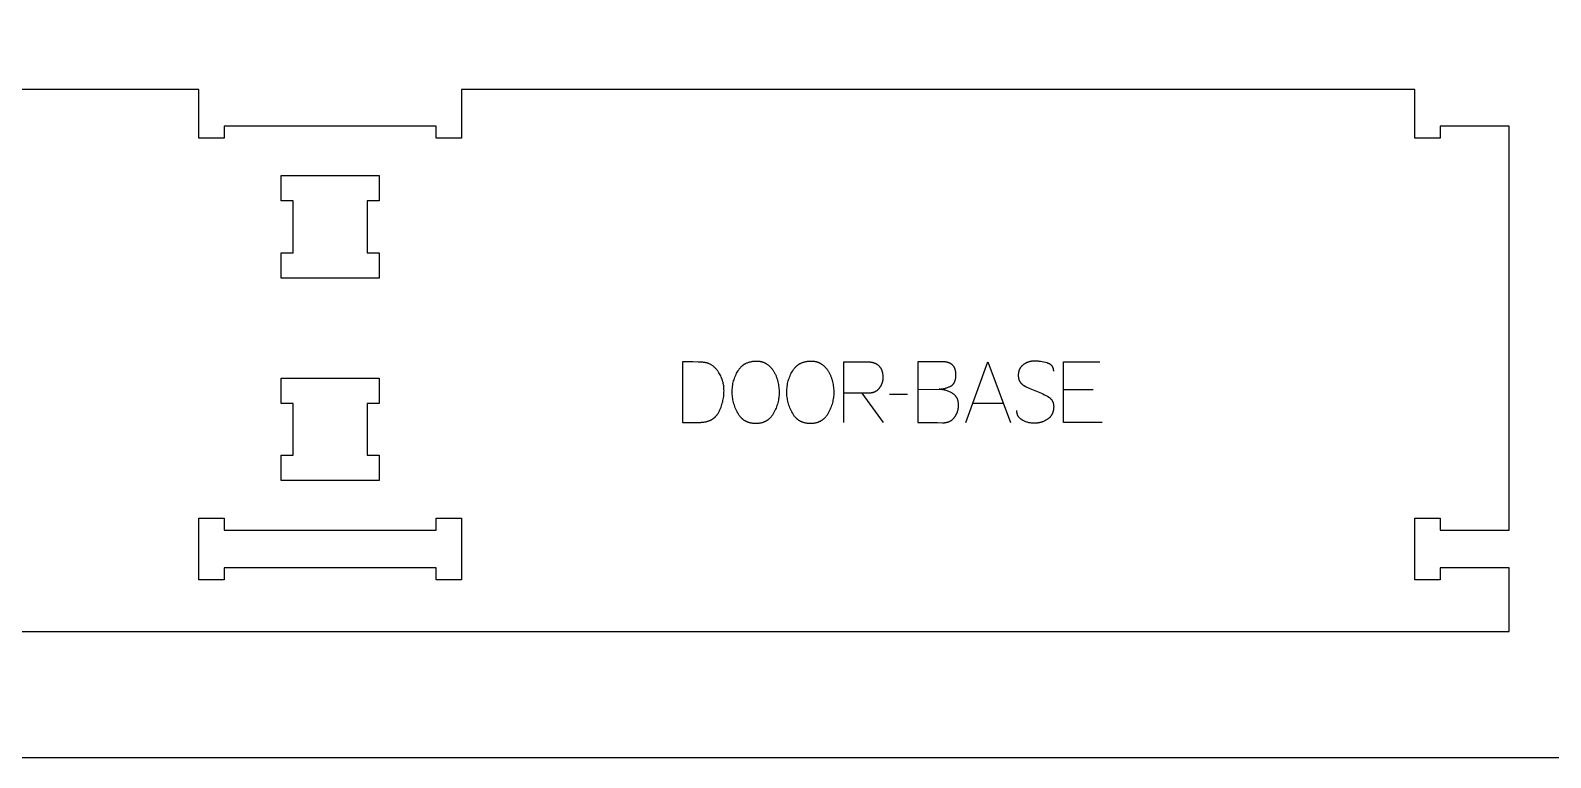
# Model space of a CAD drawing. Extents: x 0 to 4485, y 0 to 8771.
# Drawn here: x 834 to 1584, y 3763 to 4121 of the extents above; entities that cross this region are included whole.
import ezdxf

# ---------------------------------------------------------------- set-up
doc = ezdxf.new("R2010")
doc.units = 0
for name, color, linetype in [('0_SHEET_SPRUCEPLY_2440X122', 1, 'CONTINUOUS'), ('1_ANYTOOL_1MMDEEP_LABELS_S', 2, 'CONTINUOUS'), ('3_ANYTOOL_CUTTHROUGH_INSID', 4, 'CONTINUOUS'), ('4_ANYTOOL_CUTTHROUGH_OUTSI', 5, 'CONTINUOUS')]:
    doc.layers.add(name, color=color, linetype=linetype)

msp = doc.modelspace()

# ---------------------------------------------------------------- linework, layer by layer
at = {"layer": '0_SHEET_SPRUCEPLY_2440X122'}
msp.add_lwpolyline([(371.7, 4982.59), (371.7, 3762.59), (2811.7, 3762.59), (2811.7, 4982.59)], close=True, dxfattribs=at)
at = {"layer": '1_ANYTOOL_1MMDEEP_LABELS_S', "color": 2}
for points in [[(1155.8, 3957.92), (1155.8, 3927.92), (1164.33, 3928.01), (1164.74, 3928.02), (1165.14, 3928.04), (1165.54, 3928.07), (1165.93, 3928.11), (1166.31, 3928.15), (1166.68, 3928.21), (1167.04, 3928.28), (1167.4, 3928.35), (1167.75, 3928.44), (1168.09, 3928.54), (1168.42, 3928.64), (1168.74, 3928.75), (1169.06, 3928.88), (1169.22, 3928.94), (1169.37, 3929.01), (1169.52, 3929.08), (1169.67, 3929.15), (1169.82, 3929.23), (1169.96, 3929.31), (1170.11, 3929.38), (1170.25, 3929.47), (1170.39, 3929.55), (1170.53, 3929.64), (1170.66, 3929.73), (1170.8, 3929.82), (1170.93, 3929.91), (1171.06, 3930.01), (1171.19, 3930.11), (1171.31, 3930.21), (1171.44, 3930.31), (1171.56, 3930.42), (1171.68, 3930.52), (1171.8, 3930.63), (1171.91, 3930.75), (1172.03, 3930.86), (1172.14, 3930.98), (1172.25, 3931.1), (1172.36, 3931.22), (1172.46, 3931.34), (1172.57, 3931.47), (1172.67, 3931.6), (1172.77, 3931.73), (1172.87, 3931.87), (1172.96, 3932), (1173.06, 3932.14), (1173.24, 3932.43), (1173.42, 3932.72), (1173.58, 3933.02), (1173.9, 3933.64), (1174.2, 3934.27), (1174.47, 3934.9), (1174.73, 3935.53), (1174.96, 3936.17), (1175.18, 3936.82), (1175.37, 3937.47), (1175.55, 3938.13), (1175.7, 3938.8), (1175.83, 3939.47), (1175.94, 3940.14), (1176.04, 3940.83), (1176.11, 3941.51), (1176.16, 3942.21), (1176.19, 3942.9), (1176.2, 3943.61), (1176.19, 3944.21), (1176.16, 3944.8), (1176.11, 3945.38), (1176.04, 3945.96), (1175.96, 3946.53), (1175.91, 3946.82), (1175.85, 3947.1), (1175.79, 3947.38), (1175.72, 3947.66), (1175.65, 3947.94), (1175.58, 3948.22), (1175.5, 3948.49), (1175.41, 3948.76), (1175.32, 3949.04), (1175.23, 3949.31), (1175.13, 3949.58), (1175.02, 3949.84), (1174.91, 3950.11), (1174.8, 3950.37), (1174.56, 3950.9), (1174.3, 3951.42), (1174.01, 3951.93), (1173.71, 3952.44), (1173.52, 3952.74), (1173.32, 3953.04), (1173.12, 3953.33), (1172.91, 3953.61), (1172.71, 3953.88), (1172.5, 3954.14), (1172.28, 3954.39), (1172.06, 3954.63), (1171.84, 3954.86), (1171.62, 3955.08), (1171.39, 3955.3), (1171.16, 3955.5), (1170.92, 3955.69), (1170.68, 3955.88), (1170.44, 3956.06), (1170.19, 3956.22), (1169.94, 3956.38), (1169.69, 3956.53), (1169.44, 3956.67), (1169.18, 3956.8), (1168.92, 3956.92), (1168.65, 3957.03), (1168.38, 3957.14), (1168.11, 3957.23), (1167.83, 3957.31), (1167.55, 3957.39), (1167.27, 3957.46), (1166.98, 3957.51), (1166.7, 3957.56), (1166.4, 3957.6), (1166.11, 3957.62), (1165.81, 3957.64), (1163.37, 3957.75), (1160.89, 3957.83), (1158.37, 3957.89)], [(1192.27, 3958.27), (1192.64, 3958.26), (1193.01, 3958.24), (1193.36, 3958.21), (1193.71, 3958.17), (1193.89, 3958.15), (1194.06, 3958.12), (1194.23, 3958.09), (1194.39, 3958.06), (1194.56, 3958.02), (1194.72, 3957.98), (1194.89, 3957.94), (1195.05, 3957.9), (1195.2, 3957.85), (1195.36, 3957.8), (1195.52, 3957.74), (1195.67, 3957.69), (1195.82, 3957.63), (1195.97, 3957.57), (1196.12, 3957.5), (1196.26, 3957.43), (1196.41, 3957.36), (1196.55, 3957.29), (1196.69, 3957.21), (1196.83, 3957.13), (1196.97, 3957.05), (1197.1, 3956.97), (1197.24, 3956.88), (1197.37, 3956.79), (1197.63, 3956.6), (1197.88, 3956.41), (1198.13, 3956.2), (1198.37, 3956), (1198.61, 3955.79), (1198.84, 3955.57), (1199.06, 3955.34), (1199.28, 3955.11), (1199.5, 3954.87), (1199.7, 3954.63), (1199.9, 3954.38), (1200.1, 3954.12), (1200.29, 3953.86), (1200.47, 3953.59), (1200.65, 3953.32), (1200.82, 3953.04), (1200.99, 3952.75), (1201.15, 3952.46), (1201.3, 3952.17), (1201.45, 3951.87), (1201.59, 3951.57), (1201.73, 3951.27), (1201.86, 3950.96), (1201.99, 3950.65), (1202.11, 3950.33), (1202.22, 3950.01), (1202.33, 3949.69), (1202.44, 3949.36), (1202.53, 3949.03), (1202.63, 3948.7), (1202.71, 3948.36), (1202.79, 3948.02), (1202.94, 3947.34), (1203.06, 3946.66), (1203.17, 3946), (1203.26, 3945.33), (1203.33, 3944.68), (1203.37, 3944.03), (1203.4, 3943.39), (1203.41, 3942.75), (1203.4, 3942.11), (1203.37, 3941.48), (1203.32, 3940.84), (1203.24, 3940.2), (1203.14, 3939.56), (1203.02, 3938.93), (1202.88, 3938.29), (1202.72, 3937.65), (1202.54, 3937.01), (1202.33, 3936.38), (1202.11, 3935.74), (1201.86, 3935.1), (1201.59, 3934.46), (1201.3, 3933.83), (1200.98, 3933.19), (1200.65, 3932.55), (1200.47, 3932.24), (1200.29, 3931.93), (1200.1, 3931.64), (1199.91, 3931.36), (1199.71, 3931.08), (1199.5, 3930.82), (1199.29, 3930.56), (1199.07, 3930.32), (1198.96, 3930.2), (1198.84, 3930.09), (1198.73, 3929.97), (1198.61, 3929.86), (1198.49, 3929.75), (1198.37, 3929.65), (1198.25, 3929.54), (1198.13, 3929.44), (1198, 3929.35), (1197.88, 3929.25), (1197.75, 3929.16), (1197.62, 3929.07), (1197.49, 3928.98), (1197.36, 3928.89), (1197.22, 3928.81), (1197.09, 3928.73), (1196.95, 3928.65), (1196.81, 3928.57), (1196.67, 3928.5), (1196.53, 3928.43), (1196.39, 3928.36), (1196.24, 3928.29), (1196.09, 3928.23), (1195.95, 3928.17), (1195.8, 3928.11), (1195.65, 3928.05), (1195.49, 3928), (1195.34, 3927.95), (1195.03, 3927.85), (1194.71, 3927.77), (1194.38, 3927.7), (1194.05, 3927.63), (1193.71, 3927.58), (1193.37, 3927.53), (1193.02, 3927.5), (1192.66, 3927.47), (1192.3, 3927.46), (1191.93, 3927.45), (1191.55, 3927.46), (1191.17, 3927.47), (1190.8, 3927.5), (1190.44, 3927.53), (1190.08, 3927.58), (1189.73, 3927.63), (1189.39, 3927.7), (1189.05, 3927.78), (1188.73, 3927.86), (1188.4, 3927.96), (1188.24, 3928.01), (1188.09, 3928.06), (1187.93, 3928.12), (1187.78, 3928.18), (1187.63, 3928.24), (1187.48, 3928.31), (1187.33, 3928.37), (1187.18, 3928.44), (1187.03, 3928.52), (1186.89, 3928.59), (1186.75, 3928.67), (1186.61, 3928.75), (1186.47, 3928.83), (1186.33, 3928.92), (1186.2, 3929), (1186.06, 3929.09), (1185.93, 3929.18), (1185.8, 3929.28), (1185.67, 3929.38), (1185.54, 3929.48), (1185.42, 3929.58), (1185.3, 3929.68), (1185.17, 3929.79), (1185.05, 3929.9), (1184.93, 3930.02), (1184.82, 3930.13), (1184.7, 3930.25), (1184.59, 3930.37), (1184.47, 3930.49), (1184.36, 3930.62), (1184.15, 3930.87), (1183.94, 3931.14), (1183.74, 3931.42), (1183.54, 3931.71), (1183.35, 3932.01), (1183.17, 3932.32), (1182.99, 3932.64), (1182.66, 3933.29), (1182.34, 3933.93), (1182.05, 3934.58), (1181.78, 3935.23), (1181.53, 3935.88), (1181.31, 3936.53), (1181.1, 3937.18), (1180.92, 3937.83), (1180.76, 3938.48), (1180.62, 3939.14), (1180.5, 3939.79), (1180.4, 3940.44), (1180.32, 3941.09), (1180.27, 3941.75), (1180.24, 3942.4), (1180.23, 3943.05), (1180.24, 3943.74), (1180.27, 3944.43), (1180.33, 3945.11), (1180.41, 3945.79), (1180.51, 3946.46), (1180.63, 3947.12), (1180.78, 3947.78), (1180.95, 3948.44), (1181.14, 3949.08), (1181.36, 3949.72), (1181.59, 3950.36), (1181.85, 3950.99), (1182.14, 3951.61), (1182.44, 3952.23), (1182.77, 3952.84), (1183.12, 3953.44), (1183.3, 3953.74), (1183.5, 3954.03), (1183.69, 3954.31), (1183.9, 3954.57), (1184.11, 3954.83), (1184.32, 3955.08), (1184.55, 3955.32), (1184.78, 3955.55), (1184.89, 3955.67), (1185.01, 3955.78), (1185.13, 3955.88), (1185.26, 3955.99), (1185.38, 3956.09), (1185.51, 3956.19), (1185.63, 3956.29), (1185.76, 3956.38), (1185.89, 3956.48), (1186.03, 3956.57), (1186.16, 3956.65), (1186.3, 3956.74), (1186.43, 3956.82), (1186.57, 3956.91), (1186.71, 3956.98), (1186.85, 3957.06), (1187, 3957.13), (1187.14, 3957.21), (1187.44, 3957.34), (1187.74, 3957.47), (1188.05, 3957.59), (1188.37, 3957.7), (1188.69, 3957.79), (1189.02, 3957.88), (1189.35, 3957.96), (1189.69, 3958.04), (1190.04, 3958.1), (1190.4, 3958.15), (1190.76, 3958.19), (1191.13, 3958.22), (1191.5, 3958.25), (1191.88, 3958.26)], [(1219.23, 3958.27), (1219.6, 3958.26), (1219.96, 3958.24), (1220.32, 3958.21), (1220.67, 3958.17), (1220.84, 3958.15), (1221.01, 3958.12), (1221.18, 3958.09), (1221.35, 3958.06), (1221.52, 3958.02), (1221.68, 3957.98), (1221.84, 3957.94), (1222, 3957.9), (1222.16, 3957.85), (1222.32, 3957.8), (1222.47, 3957.74), (1222.63, 3957.69), (1222.78, 3957.63), (1222.93, 3957.57), (1223.08, 3957.5), (1223.22, 3957.43), (1223.37, 3957.36), (1223.51, 3957.29), (1223.65, 3957.21), (1223.79, 3957.13), (1223.93, 3957.05), (1224.06, 3956.97), (1224.2, 3956.88), (1224.33, 3956.79), (1224.59, 3956.6), (1224.84, 3956.41), (1225.09, 3956.2), (1225.33, 3956), (1225.57, 3955.79), (1225.8, 3955.57), (1226.02, 3955.34), (1226.24, 3955.11), (1226.45, 3954.87), (1226.66, 3954.63), (1226.86, 3954.38), (1227.06, 3954.12), (1227.25, 3953.86), (1227.43, 3953.59), (1227.61, 3953.32), (1227.78, 3953.04), (1227.94, 3952.75), (1228.1, 3952.46), (1228.26, 3952.17), (1228.41, 3951.87), (1228.55, 3951.57), (1228.69, 3951.27), (1228.82, 3950.96), (1228.95, 3950.65), (1229.07, 3950.33), (1229.18, 3950.01), (1229.29, 3949.69), (1229.39, 3949.36), (1229.49, 3949.03), (1229.58, 3948.7), (1229.67, 3948.36), (1229.75, 3948.02), (1229.89, 3947.34), (1230.02, 3946.66), (1230.13, 3946), (1230.22, 3945.33), (1230.28, 3944.68), (1230.33, 3944.03), (1230.36, 3943.39), (1230.37, 3942.75), (1230.36, 3942.11), (1230.33, 3941.48), (1230.27, 3940.84), (1230.2, 3940.2), (1230.1, 3939.56), (1229.98, 3938.93), (1229.84, 3938.29), (1229.68, 3937.65), (1229.5, 3937.01), (1229.29, 3936.38), (1229.06, 3935.74), (1228.82, 3935.1), (1228.55, 3934.46), (1228.25, 3933.83), (1227.94, 3933.19), (1227.61, 3932.55), (1227.43, 3932.24), (1227.25, 3931.93), (1227.06, 3931.64), (1226.87, 3931.36), (1226.66, 3931.08), (1226.46, 3930.82), (1226.24, 3930.56), (1226.02, 3930.32), (1225.91, 3930.2), (1225.8, 3930.09), (1225.68, 3929.97), (1225.57, 3929.86), (1225.45, 3929.75), (1225.33, 3929.65), (1225.21, 3929.54), (1225.08, 3929.44), (1224.96, 3929.35), (1224.83, 3929.25), (1224.71, 3929.16), (1224.58, 3929.07), (1224.45, 3928.98), (1224.31, 3928.89), (1224.18, 3928.81), (1224.04, 3928.73), (1223.91, 3928.65), (1223.77, 3928.57), (1223.63, 3928.5), (1223.49, 3928.43), (1223.34, 3928.36), (1223.2, 3928.29), (1223.05, 3928.23), (1222.9, 3928.17), (1222.75, 3928.11), (1222.6, 3928.05), (1222.45, 3928), (1222.3, 3927.95), (1221.98, 3927.85), (1221.66, 3927.77), (1221.34, 3927.7), (1221.01, 3927.63), (1220.67, 3927.58), (1220.32, 3927.53), (1219.97, 3927.5), (1219.62, 3927.47), (1219.25, 3927.46), (1218.88, 3927.45), (1218.5, 3927.46), (1218.13, 3927.47), (1217.76, 3927.5), (1217.4, 3927.53), (1217.04, 3927.58), (1216.69, 3927.63), (1216.35, 3927.7), (1216.01, 3927.78), (1215.68, 3927.86), (1215.36, 3927.96), (1215.2, 3928.01), (1215.04, 3928.06), (1214.89, 3928.12), (1214.74, 3928.18), (1214.58, 3928.24), (1214.43, 3928.31), (1214.28, 3928.37), (1214.14, 3928.44), (1213.99, 3928.52), (1213.85, 3928.59), (1213.71, 3928.67), (1213.57, 3928.75), (1213.43, 3928.83), (1213.29, 3928.92), (1213.15, 3929), (1213.02, 3929.09), (1212.89, 3929.18), (1212.76, 3929.28), (1212.63, 3929.38), (1212.5, 3929.48), (1212.38, 3929.58), (1212.25, 3929.68), (1212.13, 3929.79), (1212.01, 3929.9), (1211.89, 3930.02), (1211.77, 3930.13), (1211.66, 3930.25), (1211.54, 3930.37), (1211.43, 3930.49), (1211.32, 3930.62), (1211.11, 3930.87), (1210.9, 3931.14), (1210.69, 3931.42), (1210.5, 3931.71), (1210.31, 3932.01), (1210.13, 3932.32), (1209.95, 3932.64), (1209.61, 3933.29), (1209.3, 3933.93), (1209.01, 3934.58), (1208.74, 3935.23), (1208.49, 3935.88), (1208.26, 3936.53), (1208.06, 3937.18), (1207.88, 3937.83), (1207.71, 3938.48), (1207.57, 3939.14), (1207.45, 3939.79), (1207.36, 3940.44), (1207.28, 3941.09), (1207.23, 3941.75), (1207.2, 3942.4), (1207.18, 3943.05), (1207.2, 3943.74), (1207.23, 3944.43), (1207.29, 3945.11), (1207.37, 3945.79), (1207.47, 3946.46), (1207.59, 3947.12), (1207.74, 3947.78), (1207.91, 3948.44), (1208.1, 3949.08), (1208.31, 3949.72), (1208.55, 3950.36), (1208.81, 3950.99), (1209.09, 3951.61), (1209.4, 3952.23), (1209.73, 3952.84), (1210.08, 3953.44), (1210.26, 3953.74), (1210.45, 3954.03), (1210.65, 3954.31), (1210.85, 3954.57), (1211.06, 3954.83), (1211.28, 3955.08), (1211.5, 3955.32), (1211.73, 3955.55), (1211.85, 3955.67), (1211.97, 3955.78), (1212.09, 3955.88), (1212.21, 3955.99), (1212.34, 3956.09), (1212.46, 3956.19), (1212.59, 3956.29), (1212.72, 3956.38), (1212.85, 3956.48), (1212.98, 3956.57), (1213.12, 3956.65), (1213.25, 3956.74), (1213.39, 3956.82), (1213.53, 3956.91), (1213.67, 3956.98), (1213.81, 3957.06), (1213.96, 3957.13), (1214.1, 3957.21), (1214.4, 3957.34), (1214.7, 3957.47), (1215.01, 3957.59), (1215.32, 3957.7), (1215.65, 3957.79), (1215.97, 3957.88), (1216.31, 3957.96), (1216.65, 3958.04), (1217, 3958.1), (1217.35, 3958.15), (1217.72, 3958.19), (1218.08, 3958.22), (1218.46, 3958.25), (1218.84, 3958.26)]]:
    msp.add_lwpolyline(points, close=True, dxfattribs=at)
for points in [[(1235.26, 3927.92), (1235.26, 3957.92), (1246.61, 3957.92), (1247.1, 3957.92), (1247.58, 3957.89), (1247.81, 3957.88), (1248.04, 3957.85), (1248.26, 3957.83), (1248.48, 3957.8), (1248.7, 3957.77), (1248.91, 3957.73), (1249.12, 3957.69), (1249.32, 3957.65), (1249.52, 3957.6), (1249.72, 3957.55), (1249.91, 3957.49), (1250.1, 3957.43), (1250.29, 3957.37), (1250.47, 3957.3), (1250.64, 3957.23), (1250.82, 3957.16), (1250.99, 3957.08), (1251.15, 3957), (1251.31, 3956.91), (1251.47, 3956.82), (1251.62, 3956.73), (1251.77, 3956.63), (1251.92, 3956.53), (1252.06, 3956.42), (1252.2, 3956.31), (1252.34, 3956.2), (1252.47, 3956.08), (1252.59, 3955.96), (1252.71, 3955.84), (1252.83, 3955.71), (1252.95, 3955.58), (1253.06, 3955.44), (1253.17, 3955.3), (1253.27, 3955.16), (1253.37, 3955.01), (1253.46, 3954.86), (1253.56, 3954.7), (1253.64, 3954.55), (1253.73, 3954.38), (1253.81, 3954.22), (1253.88, 3954.05), (1253.95, 3953.87), (1254.02, 3953.69), (1254.09, 3953.51), (1254.15, 3953.33), (1254.2, 3953.14), (1254.26, 3952.94), (1254.3, 3952.75), (1254.35, 3952.54), (1254.39, 3952.34), (1254.43, 3952.13), (1254.46, 3951.92), (1254.49, 3951.7), (1254.51, 3951.48), (1254.54, 3951.26), (1254.55, 3951.03), (1254.58, 3950.56), (1254.58, 3950.08), (1254.58, 3949.9), (1254.58, 3949.73), (1254.57, 3949.55), (1254.56, 3949.38), (1254.54, 3949.21), (1254.52, 3949.04), (1254.5, 3948.87), (1254.47, 3948.7), (1254.44, 3948.53), (1254.41, 3948.36), (1254.37, 3948.19), (1254.33, 3948.02), (1254.29, 3947.86), (1254.24, 3947.7), (1254.19, 3947.53), (1254.14, 3947.37), (1254.08, 3947.21), (1254.02, 3947.05), (1253.96, 3946.89), (1253.89, 3946.73), (1253.82, 3946.57), (1253.74, 3946.41), (1253.67, 3946.26), (1253.58, 3946.1), (1253.5, 3945.95), (1253.41, 3945.79), (1253.32, 3945.64), (1253.22, 3945.49), (1253.12, 3945.34), (1253.02, 3945.19), (1252.92, 3945.04), (1252.81, 3944.89), (1252.69, 3944.75), (1252.58, 3944.61), (1252.46, 3944.47), (1252.34, 3944.34), (1252.22, 3944.21), (1252.1, 3944.09), (1251.97, 3943.97), (1251.84, 3943.86), (1251.71, 3943.75), (1251.58, 3943.64), (1251.44, 3943.54), (1251.3, 3943.45), (1251.16, 3943.35), (1251.02, 3943.27), (1250.87, 3943.18), (1250.72, 3943.11), (1250.57, 3943.03), (1250.42, 3942.96), (1250.26, 3942.9), (1250.11, 3942.84), (1249.95, 3942.78), (1249.78, 3942.73), (1249.62, 3942.68), (1249.45, 3942.64), (1249.28, 3942.6), (1249.11, 3942.56), (1248.94, 3942.53), (1248.76, 3942.51), (1248.58, 3942.49), (1248.4, 3942.47), (1248.21, 3942.46), (1246.29, 3942.39), (1244.26, 3942.37), (1235.3, 3942.37)], [(1271.86, 3944.25), (1282.4, 3944.38), (1282.8, 3944.41), (1283.19, 3944.45), (1283.58, 3944.5), (1283.96, 3944.56), (1284.34, 3944.62), (1284.71, 3944.7), (1285.08, 3944.78), (1285.44, 3944.88), (1285.79, 3944.98), (1286.14, 3945.09), (1286.48, 3945.21), (1286.82, 3945.34), (1287.16, 3945.48), (1287.48, 3945.62), (1287.8, 3945.78), (1288.12, 3945.94), (1288.2, 3945.99), (1288.27, 3946.03), (1288.35, 3946.08), (1288.42, 3946.12), (1288.5, 3946.17), (1288.57, 3946.22), (1288.64, 3946.27), (1288.71, 3946.33), (1288.78, 3946.38), (1288.84, 3946.43), (1288.91, 3946.49), (1288.97, 3946.55), (1289.04, 3946.61), (1289.1, 3946.67), (1289.16, 3946.73), (1289.22, 3946.79), (1289.28, 3946.86), (1289.33, 3946.93), (1289.39, 3946.99), (1289.44, 3947.06), (1289.5, 3947.13), (1289.55, 3947.2), (1289.6, 3947.28), (1289.65, 3947.35), (1289.7, 3947.43), (1289.74, 3947.5), (1289.79, 3947.58), (1289.83, 3947.66), (1289.88, 3947.74), (1289.92, 3947.83), (1289.96, 3947.91), (1290, 3948), (1290.04, 3948.08), (1290.08, 3948.17), (1290.15, 3948.35), (1290.21, 3948.54), (1290.28, 3948.73), (1290.33, 3948.93), (1290.38, 3949.13), (1290.43, 3949.34), (1290.47, 3949.55), (1290.51, 3949.77), (1290.54, 3949.99), (1290.57, 3950.22), (1290.59, 3950.46), (1290.61, 3950.7), (1290.62, 3950.94), (1290.63, 3951.19), (1290.63, 3951.45), (1290.62, 3951.85), (1290.61, 3952.04), (1290.6, 3952.24), (1290.59, 3952.42), (1290.57, 3952.61), (1290.55, 3952.79), (1290.52, 3952.97), (1290.5, 3953.14), (1290.46, 3953.32), (1290.43, 3953.48), (1290.39, 3953.65), (1290.35, 3953.81), (1290.31, 3953.97), (1290.26, 3954.13), (1290.21, 3954.28), (1290.16, 3954.43), (1290.1, 3954.58), (1290.04, 3954.72), (1289.97, 3954.86), (1289.91, 3955), (1289.84, 3955.14), (1289.76, 3955.27), (1289.69, 3955.4), (1289.61, 3955.52), (1289.52, 3955.64), (1289.44, 3955.76), (1289.35, 3955.88), (1289.25, 3955.99), (1289.16, 3956.1), (1289.06, 3956.2), (1288.96, 3956.31), (1288.85, 3956.4), (1288.74, 3956.5), (1288.63, 3956.59), (1288.51, 3956.68), (1288.39, 3956.77), (1288.27, 3956.85), (1288.15, 3956.94), (1288.02, 3957.01), (1287.88, 3957.09), (1287.75, 3957.16), (1287.61, 3957.23), (1287.47, 3957.29), (1287.32, 3957.35), (1287.17, 3957.41), (1287.02, 3957.47), (1286.87, 3957.52), (1286.71, 3957.57), (1286.55, 3957.61), (1286.38, 3957.66), (1286.21, 3957.7), (1286.04, 3957.73), (1285.87, 3957.76), (1285.69, 3957.79), (1285.51, 3957.82), (1285.32, 3957.85), (1285.14, 3957.87), (1284.95, 3957.88), (1284.75, 3957.9), (1284.35, 3957.92), (1283.94, 3957.92), (1271.86, 3957.92)], [(1271.86, 3957.92), (1271.86, 3927.92), (1281.54, 3927.92), (1284.07, 3927.84), (1284.3, 3927.83), (1284.52, 3927.83), (1284.75, 3927.84), (1284.97, 3927.85), (1285.18, 3927.87), (1285.4, 3927.89), (1285.61, 3927.92), (1285.81, 3927.95), (1286.02, 3927.99), (1286.22, 3928.04), (1286.41, 3928.09), (1286.61, 3928.14), (1286.8, 3928.2), (1286.99, 3928.27), (1287.17, 3928.34), (1287.35, 3928.42), (1287.53, 3928.5), (1287.71, 3928.59), (1287.88, 3928.69), (1288.05, 3928.79), (1288.22, 3928.9), (1288.38, 3929.01), (1288.54, 3929.12), (1288.7, 3929.25), (1288.85, 3929.38), (1289, 3929.51), (1289.15, 3929.65), (1289.29, 3929.79), (1289.43, 3929.94), (1289.57, 3930.1), (1289.7, 3930.26), (1289.83, 3930.43), (1289.96, 3930.6), (1290.09, 3930.77), (1290.21, 3930.95), (1290.32, 3931.12), (1290.43, 3931.29), (1290.54, 3931.47), (1290.64, 3931.65), (1290.74, 3931.83), (1290.84, 3932.01), (1290.93, 3932.19), (1291.02, 3932.37), (1291.1, 3932.55), (1291.18, 3932.74), (1291.26, 3932.92), (1291.33, 3933.11), (1291.39, 3933.3), (1291.46, 3933.48), (1291.52, 3933.67), (1291.57, 3933.87), (1291.62, 3934.06), (1291.67, 3934.25), (1291.71, 3934.45), (1291.75, 3934.64), (1291.78, 3934.84), (1291.81, 3935.04), (1291.84, 3935.23), (1291.86, 3935.43), (1291.88, 3935.64), (1291.9, 3935.84), (1291.91, 3936.04), (1291.91, 3936.25), (1291.91, 3936.45), (1291.91, 3936.7), (1291.9, 3936.95), (1291.89, 3937.19), (1291.87, 3937.43), (1291.84, 3937.67), (1291.81, 3937.9), (1291.77, 3938.12), (1291.73, 3938.34), (1291.68, 3938.56), (1291.63, 3938.77), (1291.57, 3938.98), (1291.5, 3939.18), (1291.43, 3939.38), (1291.36, 3939.58), (1291.27, 3939.76), (1291.18, 3939.95), (1291.14, 3940.04), (1291.09, 3940.13), (1291.04, 3940.22), (1290.99, 3940.31), (1290.94, 3940.39), (1290.89, 3940.48), (1290.83, 3940.56), (1290.77, 3940.65), (1290.72, 3940.73), (1290.66, 3940.81), (1290.6, 3940.89), (1290.54, 3940.97), (1290.47, 3941.04), (1290.41, 3941.12), (1290.34, 3941.19), (1290.27, 3941.27), (1290.21, 3941.34), (1290.13, 3941.41), (1290.06, 3941.48), (1289.99, 3941.55), (1289.91, 3941.62), (1289.84, 3941.69), (1289.68, 3941.82), (1289.52, 3941.95), (1289.35, 3942.07), (1289.18, 3942.19), (1289, 3942.3), (1288.63, 3942.52), (1288.26, 3942.72), (1287.88, 3942.92), (1287.49, 3943.1), (1287.1, 3943.27), (1286.7, 3943.43), (1286.3, 3943.57), (1285.89, 3943.71), (1285.48, 3943.83), (1285.05, 3943.95), (1284.63, 3944.05), (1284.19, 3944.14), (1283.75, 3944.22), (1283.31, 3944.28), (1282.86, 3944.34), (1282.4, 3944.38)], [(1295.56, 3927.92), (1306.44, 3957.92), (1317.5, 3927.92)], [(1338.88, 3953.34), (1338.88, 3953.53), (1338.88, 3953.62), (1338.87, 3953.71), (1338.86, 3953.8), (1338.86, 3953.89), (1338.85, 3953.98), (1338.83, 3954.07), (1338.82, 3954.15), (1338.8, 3954.24), (1338.79, 3954.32), (1338.77, 3954.4), (1338.75, 3954.49), (1338.73, 3954.57), (1338.7, 3954.65), (1338.68, 3954.73), (1338.65, 3954.81), (1338.63, 3954.88), (1338.6, 3954.96), (1338.56, 3955.03), (1338.53, 3955.11), (1338.5, 3955.18), (1338.46, 3955.25), (1338.42, 3955.32), (1338.38, 3955.39), (1338.34, 3955.46), (1338.3, 3955.53), (1338.26, 3955.6), (1338.21, 3955.66), (1338.16, 3955.73), (1338.12, 3955.79), (1338.07, 3955.86), (1338.01, 3955.92), (1337.96, 3955.98), (1337.9, 3956.04), (1337.85, 3956.1), (1337.79, 3956.15), (1337.73, 3956.21), (1337.67, 3956.27), (1337.6, 3956.32), (1337.54, 3956.37), (1337.47, 3956.43), (1337.4, 3956.48), (1337.34, 3956.53), (1337.26, 3956.58), (1337.19, 3956.63), (1337.12, 3956.67), (1337.04, 3956.72), (1336.96, 3956.77), (1336.88, 3956.81), (1336.8, 3956.85), (1336.72, 3956.9), (1336.55, 3956.98), (1336.37, 3957.05), (1336.19, 3957.13), (1336, 3957.2), (1335.81, 3957.26), (1335.61, 3957.32), (1334.79, 3957.54), (1334, 3957.74), (1333.21, 3957.9), (1332.44, 3958.03), (1332.06, 3958.09), (1331.68, 3958.13), (1331.31, 3958.17), (1330.94, 3958.21), (1330.58, 3958.23), (1330.21, 3958.25), (1329.85, 3958.26), (1329.5, 3958.27), (1329.3, 3958.26), (1329.11, 3958.26), (1328.92, 3958.25), (1328.73, 3958.24), (1328.54, 3958.22), (1328.35, 3958.2), (1328.16, 3958.18), (1327.97, 3958.15), (1327.79, 3958.12), (1327.61, 3958.09), (1327.42, 3958.05), (1327.24, 3958.01), (1327.06, 3957.97), (1326.88, 3957.92), (1326.71, 3957.87), (1326.53, 3957.81), (1326.36, 3957.75), (1326.18, 3957.69), (1326.01, 3957.62), (1325.84, 3957.55), (1325.67, 3957.48), (1325.5, 3957.4), (1325.33, 3957.32), (1325.17, 3957.24), (1325, 3957.15), (1324.84, 3957.06), (1324.68, 3956.97), (1324.52, 3956.87), (1324.36, 3956.77), (1324.2, 3956.66), (1324.04, 3956.56), (1323.88, 3956.44), (1323.73, 3956.33), (1323.58, 3956.21), (1323.44, 3956.09), (1323.3, 3955.96), (1323.17, 3955.84), (1323.04, 3955.71), (1322.92, 3955.57), (1322.8, 3955.44), (1322.68, 3955.3), (1322.57, 3955.15), (1322.47, 3955.01), (1322.37, 3954.86), (1322.28, 3954.71), (1322.19, 3954.55), (1322.1, 3954.39), (1322.02, 3954.23), (1321.95, 3954.07), (1321.87, 3953.9), (1321.81, 3953.73), (1321.75, 3953.56), (1321.69, 3953.38), (1321.64, 3953.2), (1321.6, 3953.02), (1321.55, 3952.83), (1321.52, 3952.64), (1321.49, 3952.45), (1321.46, 3952.26), (1321.44, 3952.06), (1321.42, 3951.86), (1321.41, 3951.65), (1321.4, 3951.45), (1321.4, 3951.24), (1321.4, 3951.02), (1321.41, 3950.81), (1321.42, 3950.6), (1321.44, 3950.4), (1321.47, 3950.2), (1321.5, 3950), (1321.53, 3949.81), (1321.58, 3949.62), (1321.62, 3949.43), (1321.68, 3949.25), (1321.73, 3949.07), (1321.8, 3948.9), (1321.83, 3948.81), (1321.87, 3948.73), (1321.9, 3948.64), (1321.94, 3948.56), (1321.98, 3948.48), (1322.02, 3948.4), (1322.06, 3948.32), (1322.11, 3948.24), (1322.15, 3948.16), (1322.2, 3948.08), (1322.25, 3948), (1322.29, 3947.93), (1322.34, 3947.85), (1322.4, 3947.78), (1322.45, 3947.71), (1322.5, 3947.63), (1322.56, 3947.56), (1322.62, 3947.49), (1322.68, 3947.42), (1322.74, 3947.36), (1322.8, 3947.29), (1322.86, 3947.22), (1322.92, 3947.16), (1322.99, 3947.09), (1323.13, 3946.96), (1323.27, 3946.84), (1323.41, 3946.72), (1323.56, 3946.61), (1323.72, 3946.49), (1323.89, 3946.39), (1324.05, 3946.28), (1324.23, 3946.18), (1324.94, 3945.79), (1325.67, 3945.41), (1326.42, 3945.04), (1327.18, 3944.69), (1327.96, 3944.34), (1328.76, 3944.01), (1329.57, 3943.68), (1330.4, 3943.37), (1331.22, 3943.06), (1332.03, 3942.73), (1332.82, 3942.39), (1333.58, 3942.03), (1334.33, 3941.65), (1335.05, 3941.26), (1335.76, 3940.86), (1336.44, 3940.44), (1336.61, 3940.33), (1336.77, 3940.22), (1336.92, 3940.1), (1337, 3940.04), (1337.07, 3939.98), (1337.14, 3939.92), (1337.21, 3939.85), (1337.28, 3939.79), (1337.35, 3939.72), (1337.42, 3939.66), (1337.48, 3939.59), (1337.54, 3939.52), (1337.6, 3939.45), (1337.66, 3939.38), (1337.72, 3939.31), (1337.78, 3939.24), (1337.84, 3939.17), (1337.89, 3939.1), (1337.94, 3939.02), (1338, 3938.94), (1338.05, 3938.87), (1338.09, 3938.79), (1338.14, 3938.71), (1338.19, 3938.63), (1338.23, 3938.55), (1338.27, 3938.47), (1338.31, 3938.39), (1338.35, 3938.3), (1338.39, 3938.22), (1338.43, 3938.13), (1338.46, 3938.05), (1338.5, 3937.96), (1338.53, 3937.87), (1338.56, 3937.78), (1338.59, 3937.69), (1338.62, 3937.6), (1338.65, 3937.51), (1338.69, 3937.32), (1338.74, 3937.13), (1338.77, 3936.93), (1338.8, 3936.73), (1338.83, 3936.53), (1338.85, 3936.32), (1338.86, 3936.11), (1338.87, 3935.9), (1338.87, 3935.68), (1338.87, 3935.45), (1338.86, 3935.23), (1338.84, 3934.99), (1338.82, 3934.76), (1338.79, 3934.54), (1338.76, 3934.31), (1338.73, 3934.09), (1338.69, 3933.88), (1338.64, 3933.66), (1338.59, 3933.45), (1338.53, 3933.25), (1338.47, 3933.05), (1338.4, 3932.85), (1338.33, 3932.66), (1338.26, 3932.47), (1338.17, 3932.28), (1338.09, 3932.1), (1338, 3931.92), (1337.9, 3931.74), (1337.8, 3931.57), (1337.69, 3931.4), (1337.58, 3931.24), (1337.46, 3931.08), (1337.34, 3930.92), (1337.21, 3930.77), (1337.08, 3930.62), (1336.95, 3930.47), (1336.8, 3930.33), (1336.66, 3930.19), (1336.51, 3930.06), (1336.35, 3929.93), (1336.19, 3929.8), (1336.02, 3929.68), (1335.85, 3929.56), (1335.67, 3929.44), (1335.31, 3929.22), (1334.95, 3929.02), (1334.58, 3928.82), (1334.21, 3928.64), (1333.83, 3928.48), (1333.45, 3928.33), (1333.26, 3928.26), (1333.07, 3928.19), (1332.88, 3928.13), (1332.69, 3928.07), (1332.49, 3928.01), (1332.3, 3927.96), (1332.1, 3927.91), (1331.91, 3927.86), (1331.71, 3927.82), (1331.51, 3927.78), (1331.31, 3927.74), (1331.11, 3927.71), (1330.91, 3927.68), (1330.71, 3927.66), (1330.3, 3927.62), (1329.89, 3927.59), (1329.48, 3927.58), (1329.06, 3927.58), (1328.66, 3927.59), (1328.25, 3927.62), (1327.85, 3927.66), (1327.46, 3927.71), (1327.07, 3927.78), (1326.68, 3927.85), (1326.3, 3927.94), (1325.92, 3928.05), (1325.55, 3928.16), (1325.18, 3928.29), (1324.82, 3928.43), (1324.46, 3928.59), (1324.11, 3928.75), (1323.76, 3928.93), (1323.41, 3929.12), (1323.24, 3929.22), (1323.08, 3929.33), (1322.92, 3929.43), (1322.77, 3929.54), (1322.62, 3929.66), (1322.48, 3929.77), (1322.34, 3929.89), (1322.21, 3930.01), (1322.09, 3930.13), (1321.97, 3930.26), (1321.85, 3930.39), (1321.74, 3930.52), (1321.69, 3930.59), (1321.64, 3930.66), (1321.59, 3930.73), (1321.54, 3930.8), (1321.49, 3930.87), (1321.44, 3930.94), (1321.4, 3931.01), (1321.36, 3931.08), (1321.31, 3931.16), (1321.27, 3931.23), (1321.23, 3931.31), (1321.2, 3931.38), (1321.16, 3931.46), (1321.12, 3931.53), (1321.09, 3931.61), (1321.06, 3931.69), (1321.02, 3931.77), (1320.99, 3931.85), (1320.97, 3931.93), (1320.94, 3932.01), (1320.89, 3932.18), (1320.84, 3932.35), (1320.8, 3932.52), (1320.77, 3932.69), (1320.74, 3932.87), (1320.71, 3933.05), (1320.69, 3933.23), (1320.68, 3933.41), (1320.67, 3933.6), (1320.67, 3933.79)], [(1362.71, 3927.92), (1343.77, 3927.92), (1343.77, 3957.92), (1361.6, 3957.92)], [(1244.26, 3942.37), (1254.71, 3927.88)], [(1266.71, 3941.81), (1257.93, 3941.72)], [(1358.43, 3943.99), (1343.77, 3943.99)], [(1299.03, 3937.48), (1313.94, 3937.48)]]:
    msp.add_lwpolyline(points, dxfattribs=at)
at = {"layer": '3_ANYTOOL_CUTTHROUGH_INSID', "color": 4}
for points in [[(957.62, 4049.75), (1006.12, 4049.75), (1006.12, 4037.25), (1000.12, 4037.25), (1000.12, 4011.75), (1006.12, 4011.75), (1006.12, 3999.25), (957.62, 3999.25), (957.62, 4011.75), (963.62, 4011.75), (963.62, 4037.25), (957.62, 4037.25)], [(957.62, 3949.75), (1006.12, 3949.75), (1006.12, 3937.25), (1000.12, 3937.25), (1000.12, 3911.75), (1006.12, 3911.75), (1006.12, 3899.25), (957.62, 3899.25), (957.62, 3911.75), (963.62, 3911.75), (963.62, 3937.25), (957.62, 3937.25)], [(929.53, 3850.25), (917.03, 3850.25), (917.03, 3880.75), (929.53, 3880.75), (929.53, 3874.75), (1034.22, 3874.75), (1034.22, 3880.75), (1046.72, 3880.75), (1046.72, 3850.25), (1034.22, 3850.25), (1034.22, 3856.25), (929.53, 3856.25)]]:
    msp.add_lwpolyline(points, close=True, dxfattribs=at)
at = {"layer": '4_ANYTOOL_CUTTHROUGH_OUTSI', "color": 5}
msp.add_lwpolyline([(400.12, 3824.75), (1563.62, 3824.75), (1563.62, 3856.25), (1529.53, 3856.25), (1529.53, 3850.25), (1517.03, 3850.25), (1517.03, 3880.75), (1529.53, 3880.75), (1529.53, 3874.75), (1563.62, 3874.75), (1563.62, 4074.25), (1529.53, 4074.25), (1529.53, 4068.25), (1517.03, 4068.25), (1517.03, 4092.25), (1046.72, 4092.25), (1046.72, 4068.25), (1034.22, 4068.25), (1034.22, 4074.25), (929.53, 4074.25), (929.53, 4068.25), (917.03, 4068.25), (917.03, 4092.25), (446.72, 4092.25)], dxfattribs=at)

doc.saveas('drawing.dxf')
